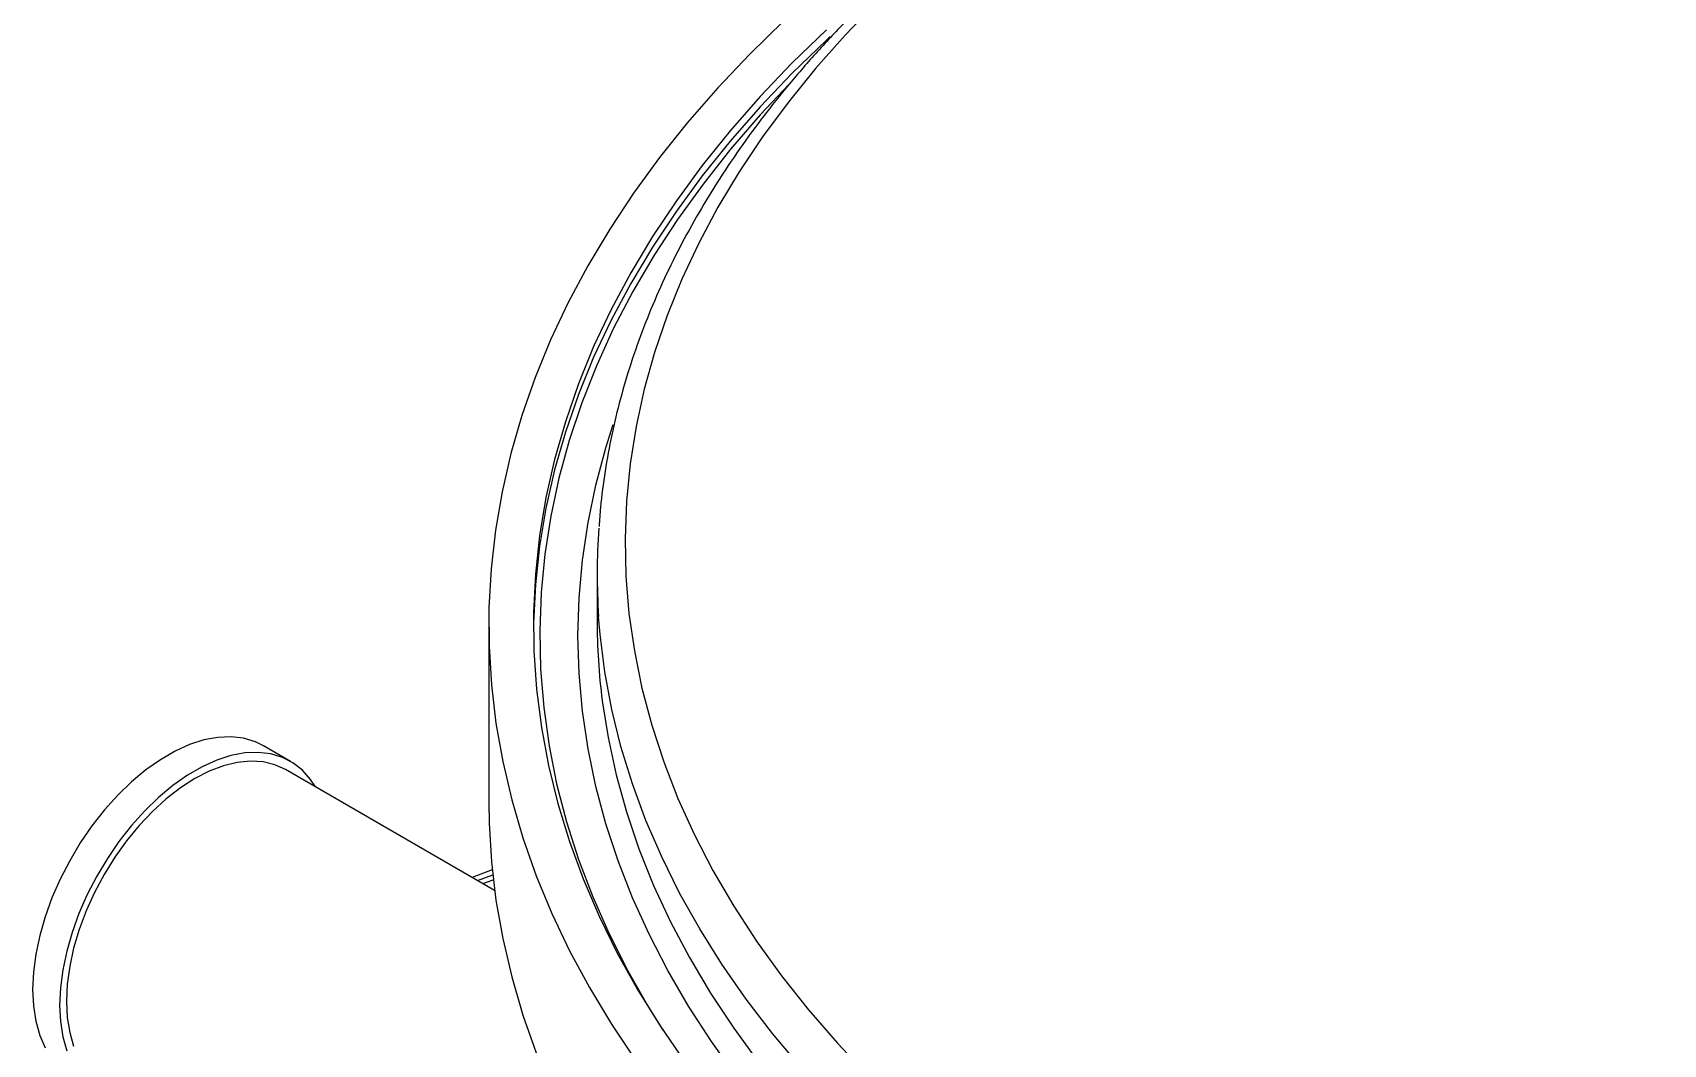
# Model space of a CAD drawing. Header units: millimetres. Extents: x 107291 to 113922, y -130611 to -125922.
# Drawn here: x 111511.9 to 111716.6, y -127531.5 to -127404.6 of the extents above; entities that cross this region are included whole.
import ezdxf

# ---------------------------------------------------------------- set-up
doc = ezdxf.new("R2010")
doc.units = ezdxf.units.MM
doc.header["$LTSCALE"] = 13
doc.layers.add('几何体', color=7, linetype='Continuous')

msp = doc.modelspace()

# ---------------------------------------------------------------- linework, layer by layer
at = {"layer": '几何体'}
for p, q in [((111582.74, -127472.45), (111582.74, -127478.3)), ((111569.14, -127478.95), (111569.14, -127501.16)), ((111544.24, -127496.02), (111540.85, -127494.06)), ((111569.87, -127512.2), (111543.64, -127497.06)), ((111569.57, -127509.63), (111567.05, -127510.57)), ((111567.73, -127510.97), (111569.64, -127510.25)), ((111568.41, -127511.36), (111569.71, -127510.87))]:
    msp.add_line(p, q, dxfattribs=at)
at = {"layer": '几何体', "flags": 128}
for points in [[(111617.83, -127400.82), (111613.88, -127404.92), (111610.17, -127409.11), (111606.72, -127413.36), (111603.52, -127417.68), (111600.58, -127422.07), (111597.91, -127426.51), (111595.51, -127431), (111593.38, -127435.53), (111591.53, -127440.11), (111589.95, -127444.72), (111588.65, -127449.35), (111587.63, -127454.02), (111586.89, -127458.7), (111586.43, -127463.39), (111586.25, -127468.09), (111586.36, -127472.78), (111586.74, -127477.48), (111587.42, -127482.16), (111588.37, -127486.83), (111589.6, -127491.47), (111591.11, -127496.09), (111592.89, -127500.67), (111594.96, -127505.22), (111597.29, -127509.72), (111599.89, -127514.17), (111602.76, -127518.57), (111605.89, -127522.91), (111609.28, -127527.18), (111612.93, -127531.38), (111616.82, -127535.51)], [(111606.17, -127403.11), (111601.9, -127407.29), (111597.88, -127411.54), (111594.11, -127415.87), (111590.59, -127420.27), (111587.33, -127424.74), (111584.32, -127429.26), (111581.58, -127433.84), (111579.11, -127438.48), (111576.91, -127443.15), (111574.97, -127447.87), (111573.31, -127452.62), (111571.93, -127457.4), (111570.82, -127462.2), (111569.99, -127467.03), (111569.44, -127471.86), (111569.17, -127476.71), (111569.18, -127481.55), (111569.47, -127486.4), (111570.04, -127491.23), (111570.89, -127496.05), (111572.02, -127500.86), (111573.42, -127505.63), (111575.1, -127510.38), (111577.06, -127515.1), (111579.28, -127519.77), (111581.78, -127524.4), (111584.53, -127528.97), (111587.56, -127533.5)], [(111612, -127405.11), (111611.52, -127405.57), (111607.25, -127409.71), (111603.23, -127413.92), (111599.46, -127418.22), (111595.94, -127422.58), (111592.69, -127427.02), (111589.69, -127431.51), (111586.96, -127436.06), (111584.5, -127440.66), (111582.31, -127445.31), (111580.4, -127449.99), (111578.76, -127454.71), (111577.39, -127459.46), (111576.31, -127464.24), (111575.51, -127469.03), (111574.99, -127473.83), (111574.76, -127478.65), (111574.75, -127479.61)], [(111611.52, -127404.26), (111607.25, -127408.4), (111603.23, -127412.62), (111599.46, -127416.91), (111595.94, -127421.28), (111592.69, -127425.71), (111589.69, -127430.2), (111586.96, -127434.75), (111584.5, -127439.35), (111582.31, -127444), (111580.4, -127448.68), (111578.76, -127453.41), (111577.39, -127458.16), (111576.31, -127462.93), (111575.51, -127467.72), (111574.99, -127472.53), (111574.76, -127477.34), (111574.81, -127482.15), (111575.13, -127486.97), (111575.75, -127491.77), (111576.64, -127496.55), (111577.81, -127501.32), (111579.27, -127506.06), (111581, -127510.77), (111583, -127515.44), (111585.28, -127520.08), (111587.83, -127524.66), (111590.65, -127529.19), (111593.73, -127533.67)], [(111606.84, -127411.06), (111603.22, -127414.93), (111599.5, -127419.23), (111596.04, -127423.6), (111592.84, -127428.04), (111589.9, -127432.54), (111587.22, -127437.09), (111584.82, -127441.69), (111582.69, -127446.34), (111580.83, -127451.03), (111579.25, -127455.75), (111577.95, -127460.49), (111576.92, -127465.26), (111576.18, -127470.05), (111575.72, -127474.85), (111575.54, -127479.66), (111575.65, -127484.47), (111576.04, -127489.27), (111576.71, -127494.06), (111577.66, -127498.83), (111578.9, -127503.59), (111580.41, -127508.32), (111582.2, -127513.01), (111584.26, -127517.67), (111586.6, -127522.28), (111589.2, -127526.85), (111591, -127529.73)], [(111600.25, -127535.55), (111597.1, -127531.17), (111594.22, -127526.73), (111591.61, -127522.24), (111589.26, -127517.7), (111587.18, -127513.12), (111585.37, -127508.5), (111583.84, -127503.84), (111582.58, -127499.16), (111581.6, -127494.45), (111580.9, -127489.73), (111580.48, -127485), (111580.34, -127480.26), (111580.48, -127475.52), (111580.9, -127470.79), (111581.6, -127466.07), (111582.58, -127461.36), (111583.84, -127456.68), (111584.77, -127453.76)], [(111608.31, -127534.4), (111604.75, -127530.16), (111601.45, -127525.84), (111598.4, -127521.46), (111595.62, -127517.03), (111593.1, -127512.54), (111590.85, -127508.01), (111588.87, -127503.43), (111587.17, -127498.82), (111585.74, -127494.17), (111584.58, -127489.5), (111583.71, -127484.81), (111583.11, -127480.11), (111582.93, -127477.85)], [(111583.39, -127488.43), (111584.11, -127493.01), (111585.13, -127497.69), (111586.42, -127502.35), (111587.99, -127506.98), (111589.83, -127511.58), (111591.94, -127516.13), (111594.33, -127520.64), (111596.98, -127525.11), (111599.89, -127529.51), (111603.07, -127533.86)], [(111540.85, -127494.06), (111539.84, -127493.57), (111538.37, -127493.13), (111536.8, -127492.94), (111535.13, -127493.01), (111533.39, -127493.34), (111531.59, -127493.92), (111529.77, -127494.75), (111527.93, -127495.81), (111526.1, -127497.09), (111524.31, -127498.58), (111522.57, -127500.27), (111520.9, -127502.12), (111519.33, -127504.12), (111517.86, -127506.25), (111516.53, -127508.48), (111515.34, -127510.78), (111514.31, -127513.14), (111513.45, -127515.51), (111512.77, -127517.87), (111512.28, -127520.2), (111511.98, -127522.46), (111511.88, -127524.64), (111511.98, -127526.7), (111512.28, -127528.62), (111512.77, -127530.39), (111513.45, -127531.96)], [(111547.39, -127499.22), (111546.78, -127498.31), (111545.75, -127497.14), (111544.56, -127496.21), (111543.23, -127495.53), (111541.77, -127495.09), (111540.19, -127494.9), (111538.52, -127494.97), (111536.78, -127495.3), (111534.99, -127495.88), (111533.16, -127496.7), (111531.32, -127497.77), (111529.5, -127499.05), (111527.7, -127500.54), (111525.96, -127502.22), (111524.29, -127504.08), (111522.72, -127506.08), (111521.26, -127508.21), (111519.92, -127510.44), (111518.73, -127512.74), (111517.7, -127515.09), (111516.84, -127517.47), (111516.16, -127519.83), (111515.67, -127522.16), (111515.37, -127524.42), (111515.27, -127526.6), (111515.37, -127528.66), (111515.67, -127530.58), (111516.16, -127532.34)], [(111543.64, -127497.06), (111542.3, -127496.45), (111540.82, -127496.09), (111539.24, -127495.99), (111537.57, -127496.16), (111535.83, -127496.58), (111534.05, -127497.26), (111532.24, -127498.19), (111530.44, -127499.35), (111528.66, -127500.72), (111526.92, -127502.31), (111525.25, -127504.07), (111523.67, -127505.99), (111522.19, -127508.05), (111520.84, -127510.22), (111519.64, -127512.47), (111518.59, -127514.78), (111517.72, -127517.11), (111517.03, -127519.44), (111516.53, -127521.73), (111516.22, -127523.97), (111516.12, -127526.11), (111516.22, -127528.14), (111516.53, -127530.02), (111517.03, -127531.74)], [(111569.14, -127501.16), (111569.18, -127503.76), (111569.47, -127508.61), (111570.04, -127513.44), (111570.89, -127518.26), (111572.02, -127523.07), (111573.42, -127527.84), (111575.1, -127532.59)]]:
    msp.add_lwpolyline(points, dxfattribs=at)
at = {"layer": '几何体'}
for centre, radius, start, end in [((111662.14, -127472.45), 79.39, 175.9008, 183.9022), ((111662.48, -127478.29), 79.74, 180.0093, 187.3086)]:
    msp.add_arc(centre, radius, start, end, dxfattribs=at)
msp.add_open_spline([(111716.6, -127347.02), (111715.79, -127347.25), (111712.64, -127348.12), (111707.26, -127349.78), (111700.49, -127351.99), (111693.86, -127354.35), (111687.35, -127356.82), (111680.99, -127359.43), (111674.77, -127362.15), (111668.7, -127364.99), (111662.8, -127367.95), (111657.06, -127371.02), (111651.5, -127374.2), (111646.11, -127377.49), (111640.91, -127380.88), (111635.9, -127384.37), (111631.09, -127387.96), (111626.48, -127391.64), (111622.07, -127395.41), (111617.88, -127399.26), (111613.9, -127403.2), (111610.15, -127407.21), (111606.62, -127411.3), (111603.32, -127415.45), (111600.26, -127419.67), (111597.43, -127423.95), (111594.85, -127428.28), (111592.51, -127432.65), (111590.42, -127437.07), (111588.57, -127441.52), (111586.98, -127446.01), (111585.63, -127450.52), (111584.54, -127455.06), (111583.71, -127459.61), (111583.19, -127463.44), (111583.04, -127465.75), (111582.99, -127466.54)], degree=3, knots=[0, 0, 0, 0, 0.010621, 0.041142, 0.071669, 0.102201, 0.132739, 0.163283, 0.193832, 0.224387, 0.254947, 0.285513, 0.316082, 0.346655, 0.377231, 0.407808, 0.438383, 0.468955, 0.499521, 0.530077, 0.56062, 0.591146, 0.621649, 0.652126, 0.68257, 0.712976, 0.74334, 0.773657, 0.803923, 0.834135, 0.864293, 0.894397, 0.92445, 0.954457, 0.984425, 1, 1, 1, 1], dxfattribs=at)

doc.saveas('drawing.dxf')
